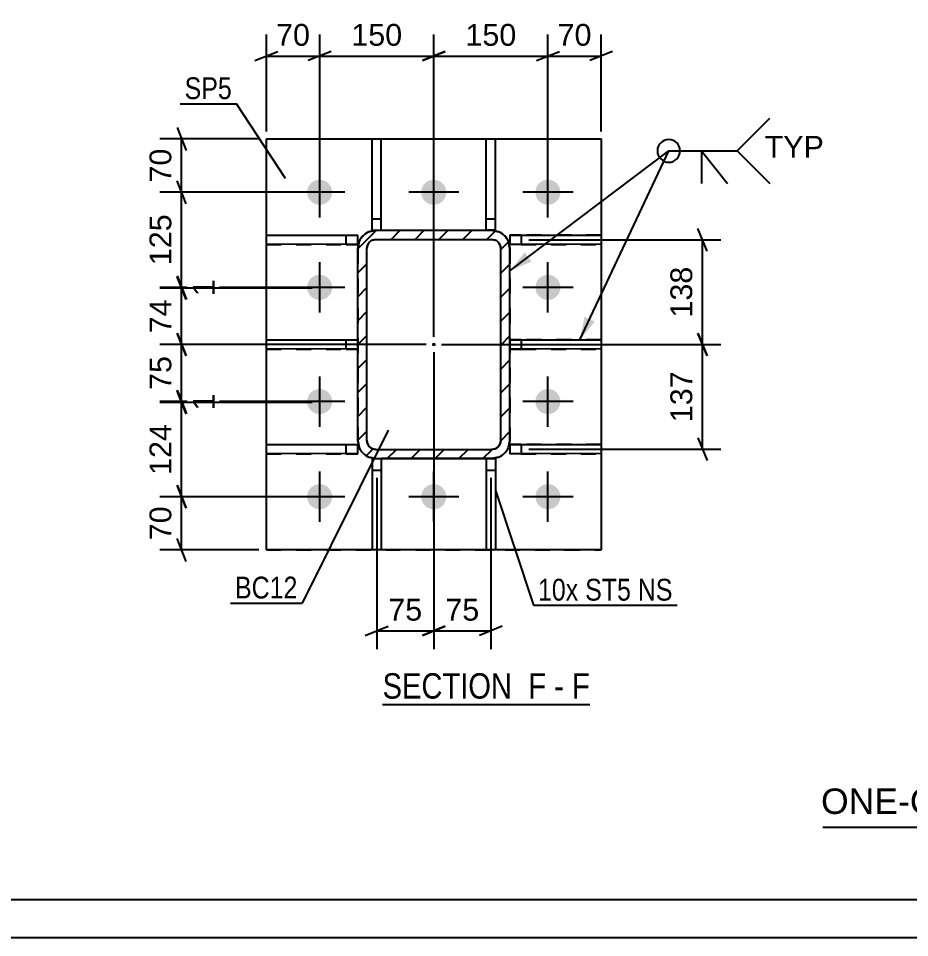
# Model space of a CAD drawing. Header units: millimetres. Extents: x 0 to 841, y 0 to 594.
# Drawn here: x 297.3 to 414.4, y 0 to 120.8 of the extents above; entities that cross this region are included whole.
import ezdxf

# ---------------------------------------------------------------- set-up
doc = ezdxf.new("R2010")
doc.units = ezdxf.units.MM
doc.linetypes.add('DXK_LINE_DOT2', pattern=[3.9198, 1.9599, -1.9599])
doc.linetypes.add('DXK_LINE_DOT3', pattern=[5.9187, 2.979, -0.9799, 0.9799, -0.9799])
doc.styles.add('Arial', font='ARIAL.TTF', dxfattribs={"height": 0.2})
doc.styles.add('Arial Narrow', font='ARIALN.TTF', dxfattribs={"height": 0.2})

# ---------------------------------------------------------------- blocks, each defined once
blk = doc.blocks.new('Unknown-256180323-18 - 4050')
at = {"color": 6, "linetype": 'Continuous'}
blk.add_line((345.14, 30.65), (372.36, 30.65), dxfattribs=at)
at = {"color": 0, "linetype": 'Continuous'}
for points in [[(363.25, 31.4), (363.25, 34.9), (345.14, 34.9), (345.14, 31.4)], [(366.64, 31.4), (366.64, 34.9), (364.3, 34.9), (364.3, 31.4)], [(368.97, 31.4), (368.97, 34.9), (367.69, 34.9), (367.69, 31.4)], [(372.36, 31.4), (372.36, 34.9), (370.02, 34.9), (370.02, 31.4)]]:
    blk.add_wipeout(points, dxfattribs=at)
at = {"color": 7, "linetype": 'Continuous', "style": 'Arial Narrow'}
for s, p in [('SECTION ', (345.14, 31.4)), ('F', (364.3, 31.4)), ('F', (370.02, 31.4)), ('-', (367.69, 31.4))]:
    blk.add_text(s, height=3.34, dxfattribs=at).set_placement(p)
blk = doc.blocks.new('Unknown-256180323-1134')
at = {"color": 5, "linetype": 'Continuous'}
for p, q in [((5, 5), (836, 5)), ((0, 0), (841, 0))]:
    blk.add_line(p, q, dxfattribs=at)
blk = doc.blocks.new('Part-256180323-4067 - 4050')
at = {"linetype": 'Continuous'}
h = blk.add_hatch(dxfattribs=at)
h.set_pattern_fill('', scale=0.7, style=0, pattern_type=0)
h.set_pattern_definition([(45, (341.8667, 65.3345), (-1.57154, 1.57154), [])])
h.paths.add_polyline_path([(341.87, 90.53), (341.87, 65.33), (342.05, 64.42), (342.57, 63.64), (343.35, 63.12), (344.27, 62.93), (359.47, 62.93), (360.39, 63.12), (361.16, 63.64), (361.68, 64.42), (361.87, 65.33), (361.87, 90.53), (361.68, 91.45), (361.16, 92.23), (360.39, 92.75), (359.47, 92.93), (344.27, 92.93), (343.35, 92.75), (342.57, 92.23), (342.05, 91.45)])
h.paths.add_polyline_path([(343.42, 91.38), (343.81, 91.64), (344.27, 91.73), (359.47, 91.73), (359.93, 91.64), (360.32, 91.38), (360.58, 90.99), (360.67, 90.53), (360.67, 65.33), (360.58, 64.88), (360.32, 64.49), (359.93, 64.23), (359.47, 64.13), (344.27, 64.13), (343.81, 64.23), (343.42, 64.49), (343.16, 64.88), (343.07, 65.33), (343.07, 90.53), (343.16, 90.99)])
blk.add_hatch(color=246, dxfattribs=at).paths.add_polyline_path([(351.87, 77.83, -1), (351.87, 78.03, -1)])
at = {"color": 7, "linetype": 'DXK_LINE_DOT2'}
for p, q in [((343.35, 92.75), (344.27, 92.93)), ((344.27, 92.93), (359.47, 92.93)), ((344.27, 92.93), (344.27, 92.93)), ((359.47, 92.93), (359.47, 92.93)), ((359.47, 92.93), (360.39, 92.75)), ((341.87, 90.53), (342.05, 91.45)), ((343.16, 90.99), (343.07, 90.53)), ((344.27, 91.73), (344.27, 91.73)), ((359.47, 91.73), (359.47, 91.73)), ((360.67, 90.53), (360.58, 90.99)), ((361.68, 91.45), (361.87, 90.53)), ((341.87, 90.53), (341.87, 65.33)), ((343.07, 90.53), (343.07, 90.53)), ((343.07, 65.33), (343.07, 90.53)), ((360.67, 90.53), (360.67, 90.53)), ((360.67, 65.33), (360.67, 90.53)), ((361.87, 90.53), (361.87, 65.33)), ((342.05, 64.41), (341.87, 65.33)), ((343.07, 65.33), (343.07, 65.33)), ((343.07, 65.33), (343.16, 64.87)), ((360.58, 64.87), (360.67, 65.33)), ((360.67, 65.33), (360.67, 65.33)), ((361.87, 65.33), (361.68, 64.41)), ((361.87, 65.33), (361.87, 65.33)), ((343.81, 64.22), (344.26, 64.13)), ((344.26, 64.13), (344.27, 64.13)), ((344.27, 64.13), (344.27, 64.13)), ((344.27, 64.13), (359.47, 64.13)), ((359.47, 64.13), (359.92, 64.22)), ((359.47, 64.13), (359.47, 64.13)), ((359.92, 64.22), (359.93, 64.22)), ((344.27, 62.93), (344.26, 62.94)), ((344.27, 62.93), (344.97, 62.93)), ((344.27, 62.93), (344.27, 62.93)), ((359.47, 62.93), (358.77, 62.93)), ((359.48, 62.94), (359.47, 62.93)), ((359.47, 62.93), (359.47, 62.93))]:
    blk.add_line(p, q, dxfattribs=at)
at = {"color": 2, "linetype": 'Continuous'}
for p, q in [((344.27, 92.93), (343.35, 92.75)), ((344.27, 92.93), (359.47, 92.93)), ((360.39, 92.75), (359.47, 92.93)), ((342.05, 91.45), (341.87, 90.53)), ((343.07, 90.53), (343.16, 90.99)), ((344.27, 91.73), (343.81, 91.64)), ((343.81, 91.64), (344.27, 91.73)), ((344.27, 91.73), (359.47, 91.73)), ((344.27, 91.73), (359.47, 91.73)), ((359.93, 91.64), (359.47, 91.73)), ((359.47, 91.73), (359.93, 91.64)), ((360.58, 90.99), (360.67, 90.53)), ((361.87, 90.53), (361.68, 91.45)), ((341.87, 65.33), (341.87, 90.53)), ((343.07, 65.33), (343.07, 90.53)), ((360.67, 65.33), (360.67, 90.53)), ((361.87, 65.33), (361.87, 90.53)), ((341.87, 65.33), (342.05, 64.42)), ((343.16, 64.88), (343.07, 65.33)), ((360.67, 65.33), (360.58, 64.88)), ((361.68, 64.42), (361.87, 65.33)), ((344.27, 64.13), (343.81, 64.23)), ((344.27, 64.13), (359.47, 64.13)), ((359.93, 64.23), (359.47, 64.13)), ((344.26, 62.94), (343.35, 63.12)), ((343.35, 63.12), (344.27, 62.93)), ((344.27, 62.93), (359.47, 62.93)), ((358.77, 62.93), (344.97, 62.93)), ((359.47, 62.93), (360.39, 63.12)), ((360.39, 63.12), (359.48, 62.94))]:
    blk.add_line(p, q, dxfattribs=at)
at = {"color": 7, "linetype": 'DXK_LINE_DOT3'}
blk.add_line((351.87, 77.93), (351.87, 77.93), dxfattribs=at)
at = {"color": 246, "linetype": 'DXK_LINE_DOT2'}
blk.add_line((351.87, 77.93), (351.87, 77.93), dxfattribs=at)
at = {"color": 246, "linetype": 'Continuous'}
blk.add_circle((351.87, 77.93), 0.1, dxfattribs=at)
at = {"color": 7, "linetype": 'DXK_LINE_DOT2'}
for centre, radius, start, end in [((344.27, 90.53), 2.4, 112.5, 157.5), ((359.47, 90.53), 2.4, 22.5, 67.5), ((344.27, 90.53), 1.2, 135, 157.5), ((359.47, 90.53), 1.2, 22.5, 45), ((344.27, 65.33), 2.4, 202.5, 225), ((344.27, 65.33), 1.2, 202.5, 247.3182), ((359.47, 65.33), 1.2, 292.6818, 337.5), ((359.47, 65.33), 2.4, 315, 337.5), ((344.27, 65.33), 2.4, 247.4092, 247.5), ((359.47, 65.33), 2.4, 292.5, 292.5908)]:
    blk.add_arc(centre, radius, start, end, dxfattribs=at)
at = {"color": 2, "linetype": 'Continuous'}
for centre, radius, start, end in [((344.27, 90.53), 2.4, 112.5, 157.5), ((359.47, 90.53), 2.4, 22.5, 67.5), ((344.27, 90.53), 1.2, 112.5, 157.5), ((344.27, 90.53), 1.2, 112.5, 135), ((359.47, 90.53), 1.2, 45, 67.5), ((359.47, 90.53), 1.2, 22.5, 67.5), ((344.27, 65.33), 2.4, 202.5, 247.5), ((344.27, 65.33), 1.2, 202.5, 247.5), ((344.27, 65.33), 1.2, 247.3182, 247.5), ((359.47, 65.33), 1.2, 292.5, 337.5), ((359.47, 65.33), 1.2, 292.5, 292.6818), ((359.47, 65.33), 2.4, 292.5, 337.5), ((344.27, 65.33), 2.4, 225, 247.4091), ((359.47, 65.33), 2.4, 292.5909, 315)]:
    blk.add_arc(centre, radius, start, end, dxfattribs=at)
blk = doc.blocks.new('Part-256180323-4109 - 4050')
at = {"color": 2, "linetype": 'Continuous'}
for p, q in [((329.87, 92.28), (341.87, 92.29)), ((329.87, 91.08), (329.87, 92.28)), ((341.87, 91.09), (341.87, 92.29)), ((341.87, 91.09), (329.87, 91.08)), ((340.37, 91.08), (341.87, 91.08))]:
    blk.add_line(p, q, dxfattribs=at)
at = {"color": 7, "linetype": 'DXK_LINE_DOT2'}
for p, q in [((329.87, 92.28), (340.37, 92.28)), ((340.37, 91.08), (340.37, 92.28)), ((340.37, 92.28), (341.87, 92.28)), ((329.87, 91.08), (340.37, 91.08)), ((341.87, 91.08), (341.87, 91.09)), ((341.87, 91.08), (341.87, 91.09))]:
    blk.add_line(p, q, dxfattribs=at)
blk = doc.blocks.new('Part-256180323-4094 - 4050')
at = {"color": 2, "linetype": 'Continuous'}
for p, q in [((343.77, 62.94), (343.77, 50.93)), ((343.77, 62.94), (344.26, 62.94)), ((344.97, 62.94), (344.97, 50.93)), ((344.97, 50.93), (343.77, 50.93))]:
    blk.add_line(p, q, dxfattribs=at)
at = {"color": 7, "linetype": 'DXK_LINE_DOT2'}
for p, q in [((343.77, 62.93), (343.77, 62.94)), ((343.77, 62.93), (344.97, 62.93)), ((344.26, 62.94), (344.97, 62.94)), ((344.97, 62.93), (344.97, 62.94)), ((343.77, 61.43), (344.97, 61.43))]:
    blk.add_line(p, q, dxfattribs=at)
blk = doc.blocks.new('Part-256180323-4099 - 4050')
at = {"color": 2, "linetype": 'Continuous'}
for p, q in [((358.77, 92.94), (358.77, 104.93)), ((358.77, 104.93), (359.97, 104.93)), ((359.97, 92.94), (359.97, 104.93)), ((359.97, 92.94), (359.46, 92.94)), ((359.97, 92.93), (359.47, 92.93))]:
    blk.add_line(p, q, dxfattribs=at)
at = {"color": 7, "linetype": 'DXK_LINE_DOT2'}
for p, q in [((358.77, 94.43), (359.97, 94.43)), ((359.46, 92.94), (358.77, 92.94)), ((358.77, 92.93), (358.77, 92.94)), ((358.77, 92.94), (358.77, 92.93)), ((359.47, 92.93), (358.77, 92.93)), ((359.97, 92.93), (359.97, 92.94)), ((359.97, 92.93), (359.97, 92.94))]:
    blk.add_line(p, q, dxfattribs=at)
blk = doc.blocks.new('Part-256180323-4074 - 4050')
at = {"color": 2, "linetype": 'Continuous'}
for p, q in [((329.87, 50.93), (329.87, 104.93)), ((329.87, 104.93), (373.87, 104.93)), ((373.87, 104.93), (373.87, 50.93)), ((329.87, 50.93), (329.87, 50.93)), ((373.87, 50.93), (329.87, 50.93)), ((373.87, 50.93), (373.87, 50.93))]:
    blk.add_line(p, q, dxfattribs=at)
at = {"color": 7, "linetype": 'DXK_LINE_DOT2'}
for p, q in [((329.87, 104.93), (373.87, 104.93)), ((329.87, 50.93), (373.87, 50.93)), ((329.87, 50.93), (329.87, 50.93)), ((373.87, 50.93), (373.87, 50.93))]:
    blk.add_line(p, q, dxfattribs=at)
blk = doc.blocks.new('Part-256180323-4089 - 4050')
at = {"color": 2, "linetype": 'Continuous'}
for p, q in [((358.77, 62.94), (358.77, 50.93)), ((359.97, 62.94), (359.47, 62.94)), ((359.97, 62.94), (359.97, 50.93)), ((359.97, 50.93), (358.77, 50.93))]:
    blk.add_line(p, q, dxfattribs=at)
at = {"color": 7, "linetype": 'DXK_LINE_DOT2'}
for p, q in [((358.77, 62.93), (358.77, 62.94)), ((359.47, 62.94), (358.77, 62.94)), ((358.77, 62.93), (359.97, 62.93)), ((359.97, 62.93), (359.97, 62.94)), ((358.77, 61.43), (359.97, 61.43))]:
    blk.add_line(p, q, dxfattribs=at)
blk = doc.blocks.new('Part-256180323-4104 - 4050')
at = {"color": 2, "linetype": 'Continuous'}
for p, q in [((343.77, 92.94), (343.77, 104.93)), ((343.77, 104.93), (344.97, 104.93)), ((344.97, 92.94), (344.97, 104.93)), ((343.77, 92.94), (344.27, 92.94)), ((343.77, 92.93), (344.26, 92.93))]:
    blk.add_line(p, q, dxfattribs=at)
at = {"color": 7, "linetype": 'DXK_LINE_DOT2'}
for p, q in [((343.77, 94.43), (344.97, 94.43)), ((343.77, 92.93), (343.77, 92.94)), ((343.77, 92.94), (343.77, 92.93)), ((344.26, 92.93), (344.97, 92.93)), ((344.27, 92.94), (344.97, 92.94)), ((344.97, 92.93), (344.97, 92.94)), ((344.97, 92.94), (344.97, 92.93))]:
    blk.add_line(p, q, dxfattribs=at)
blk = doc.blocks.new('Part-256180323-4114 - 4050')
at = {"color": 2, "linetype": 'Continuous'}
for p, q in [((329.87, 78.53), (341.87, 78.54)), ((329.87, 77.33), (329.87, 78.53)), ((341.87, 77.34), (329.87, 77.33)), ((340.37, 77.33), (341.87, 77.33))]:
    blk.add_line(p, q, dxfattribs=at)
at = {"color": 7, "linetype": 'DXK_LINE_DOT2'}
for p, q in [((329.87, 78.53), (340.37, 78.53)), ((340.37, 77.33), (340.37, 78.53)), ((340.37, 78.53), (341.87, 78.53)), ((341.87, 78.54), (341.87, 77.33)), ((329.87, 77.33), (340.37, 77.33)), ((341.87, 77.33), (341.87, 77.34))]:
    blk.add_line(p, q, dxfattribs=at)
blk = doc.blocks.new('Part-256180323-4183 - 4050')
at = {"color": 2, "linetype": 'Continuous'}
for p, q in [((329.87, 64.78), (341.87, 64.79)), ((329.87, 63.58), (329.87, 64.78)), ((341.87, 63.59), (341.87, 64.79)), ((341.87, 63.59), (329.87, 63.58)), ((340.37, 63.58), (341.87, 63.58))]:
    blk.add_line(p, q, dxfattribs=at)
at = {"color": 7, "linetype": 'DXK_LINE_DOT2'}
for p, q in [((329.87, 64.78), (340.37, 64.78)), ((340.37, 63.58), (340.37, 64.78)), ((340.37, 64.78), (341.87, 64.78)), ((329.87, 63.58), (340.37, 63.58)), ((341.87, 63.58), (341.87, 63.59)), ((341.87, 63.58), (341.87, 63.59))]:
    blk.add_line(p, q, dxfattribs=at)
blk = doc.blocks.new('Part-256180323-4119 - 4050')
at = {"color": 2, "linetype": 'Continuous'}
for p, q in [((361.87, 92.29), (373.87, 92.28)), ((361.87, 92.29), (361.87, 91.09)), ((373.87, 92.28), (373.87, 91.08)), ((373.87, 91.08), (361.87, 91.09)), ((363.37, 91.08), (361.87, 91.08))]:
    blk.add_line(p, q, dxfattribs=at)
at = {"color": 7, "linetype": 'DXK_LINE_DOT2'}
for p, q in [((361.87, 92.28), (361.87, 92.29)), ((363.37, 92.28), (361.87, 92.28)), ((373.87, 92.28), (363.37, 92.28)), ((363.37, 92.28), (363.37, 91.08)), ((361.87, 91.08), (361.87, 91.09)), ((361.87, 91.09), (361.87, 91.08)), ((363.37, 91.08), (373.87, 91.08))]:
    blk.add_line(p, q, dxfattribs=at)
blk = doc.blocks.new('Part-256180323-4124 - 4050')
at = {"color": 2, "linetype": 'Continuous'}
for p, q in [((361.87, 64.79), (373.87, 64.78)), ((361.87, 64.79), (361.87, 63.59)), ((373.87, 64.78), (373.87, 63.58)), ((373.87, 63.58), (361.87, 63.59)), ((363.37, 63.58), (361.87, 63.58))]:
    blk.add_line(p, q, dxfattribs=at)
at = {"color": 7, "linetype": 'DXK_LINE_DOT2'}
for p, q in [((361.87, 64.78), (361.87, 64.79)), ((363.37, 64.78), (361.87, 64.78)), ((373.87, 64.78), (363.37, 64.78)), ((363.37, 64.78), (363.37, 63.58)), ((361.87, 63.58), (361.87, 63.59)), ((361.87, 63.59), (361.87, 63.58)), ((363.37, 63.58), (373.87, 63.58))]:
    blk.add_line(p, q, dxfattribs=at)
blk = doc.blocks.new('Part-256180323-4129 - 4050')
at = {"color": 2, "linetype": 'Continuous'}
for p, q in [((361.87, 78.54), (373.87, 78.53)), ((373.87, 78.53), (373.87, 77.33)), ((373.87, 77.33), (361.87, 77.34)), ((361.87, 77.33), (363.37, 77.33))]:
    blk.add_line(p, q, dxfattribs=at)
at = {"color": 7, "linetype": 'DXK_LINE_DOT2'}
for p, q in [((361.87, 78.53), (361.87, 78.54)), ((361.87, 78.54), (361.87, 77.33)), ((363.37, 78.53), (361.87, 78.53)), ((373.87, 78.53), (363.37, 78.53)), ((363.37, 78.53), (363.37, 77.33)), ((363.37, 77.33), (373.87, 77.33))]:
    blk.add_line(p, q, dxfattribs=at)
blk = doc.blocks.new('Bolt-256180323-4191 - 4050')
at = {"linetype": 'Continuous'}
for points in [[(335.22, 97.93), (335.25, 98.28), (335.36, 98.6), (335.53, 98.9), (335.76, 99.16), (336.04, 99.36), (336.36, 99.5), (336.69, 99.57), (337.04, 99.57), (337.38, 99.5), (337.69, 99.36), (337.97, 99.16), (338.2, 98.9), (338.37, 98.6), (338.48, 98.28), (338.52, 97.93), (338.48, 97.59), (338.37, 97.26), (338.2, 96.96), (337.97, 96.71), (337.69, 96.5), (337.38, 96.36), (337.04, 96.29), (336.69, 96.29), (336.36, 96.36), (336.04, 96.5), (335.76, 96.71), (335.53, 96.96), (335.36, 97.26), (335.25, 97.59)], [(350.22, 97.93), (350.25, 98.28), (350.36, 98.6), (350.53, 98.9), (350.76, 99.16), (351.04, 99.36), (351.36, 99.5), (351.69, 99.57), (352.04, 99.57), (352.38, 99.5), (352.69, 99.36), (352.97, 99.16), (353.2, 98.9), (353.37, 98.6), (353.48, 98.28), (353.52, 97.93), (353.48, 97.59), (353.37, 97.26), (353.2, 96.96), (352.97, 96.71), (352.69, 96.5), (352.38, 96.36), (352.04, 96.29), (351.69, 96.29), (351.36, 96.36), (351.04, 96.5), (350.76, 96.71), (350.53, 96.96), (350.36, 97.26), (350.25, 97.59)], [(365.22, 97.93), (365.25, 98.28), (365.36, 98.6), (365.53, 98.9), (365.76, 99.16), (366.04, 99.36), (366.36, 99.5), (366.69, 99.57), (367.04, 99.57), (367.38, 99.5), (367.69, 99.36), (367.97, 99.16), (368.2, 98.9), (368.37, 98.6), (368.48, 98.28), (368.52, 97.93), (368.48, 97.59), (368.37, 97.26), (368.2, 96.96), (367.97, 96.71), (367.69, 96.5), (367.38, 96.36), (367.04, 96.29), (366.69, 96.29), (366.36, 96.36), (366.04, 96.5), (365.76, 96.71), (365.53, 96.96), (365.36, 97.26), (365.25, 97.59)], [(335.22, 85.43), (335.25, 85.78), (335.36, 86.1), (335.53, 86.4), (335.76, 86.66), (336.04, 86.86), (336.36, 87), (336.69, 87.07), (337.04, 87.07), (337.38, 87), (337.69, 86.86), (337.97, 86.66), (338.2, 86.4), (338.37, 86.1), (338.48, 85.78), (338.52, 85.43), (338.48, 85.09), (338.37, 84.76), (338.2, 84.46), (337.97, 84.21), (337.69, 84), (337.38, 83.86), (337.04, 83.79), (336.69, 83.79), (336.36, 83.86), (336.04, 84), (335.76, 84.21), (335.53, 84.46), (335.36, 84.76), (335.25, 85.09)], [(365.22, 85.43), (365.25, 85.78), (365.36, 86.1), (365.53, 86.4), (365.76, 86.66), (366.04, 86.86), (366.36, 87), (366.69, 87.07), (367.04, 87.07), (367.38, 87), (367.69, 86.86), (367.97, 86.66), (368.2, 86.4), (368.37, 86.1), (368.48, 85.78), (368.52, 85.43), (368.48, 85.09), (368.37, 84.76), (368.2, 84.46), (367.97, 84.21), (367.69, 84), (367.38, 83.86), (367.04, 83.79), (366.69, 83.79), (366.36, 83.86), (366.04, 84), (365.76, 84.21), (365.53, 84.46), (365.36, 84.76), (365.25, 85.09)], [(335.22, 70.43), (335.25, 70.78), (335.36, 71.1), (335.53, 71.4), (335.76, 71.66), (336.04, 71.86), (336.36, 72), (336.69, 72.07), (337.04, 72.07), (337.38, 72), (337.69, 71.86), (337.97, 71.66), (338.2, 71.4), (338.37, 71.1), (338.48, 70.78), (338.52, 70.43), (338.48, 70.09), (338.37, 69.76), (338.2, 69.46), (337.97, 69.21), (337.69, 69), (337.38, 68.86), (337.04, 68.79), (336.69, 68.79), (336.36, 68.86), (336.04, 69), (335.76, 69.21), (335.53, 69.46), (335.36, 69.76), (335.25, 70.09)], [(365.22, 70.43), (365.25, 70.78), (365.36, 71.1), (365.53, 71.4), (365.76, 71.66), (366.04, 71.86), (366.36, 72), (366.69, 72.07), (367.04, 72.07), (367.38, 72), (367.69, 71.86), (367.97, 71.66), (368.2, 71.4), (368.37, 71.1), (368.48, 70.78), (368.52, 70.43), (368.48, 70.09), (368.37, 69.76), (368.2, 69.46), (367.97, 69.21), (367.69, 69), (367.38, 68.86), (367.04, 68.79), (366.69, 68.79), (366.36, 68.86), (366.04, 69), (365.76, 69.21), (365.53, 69.46), (365.36, 69.76), (365.25, 70.09)], [(335.22, 57.93), (335.25, 58.28), (335.36, 58.6), (335.53, 58.9), (335.76, 59.16), (336.04, 59.36), (336.36, 59.5), (336.69, 59.57), (337.04, 59.57), (337.38, 59.5), (337.69, 59.36), (337.97, 59.16), (338.2, 58.9), (338.37, 58.6), (338.48, 58.28), (338.52, 57.93), (338.48, 57.59), (338.37, 57.26), (338.2, 56.96), (337.97, 56.71), (337.69, 56.5), (337.38, 56.36), (337.04, 56.29), (336.69, 56.29), (336.36, 56.36), (336.04, 56.5), (335.76, 56.71), (335.53, 56.96), (335.36, 57.26), (335.25, 57.59)], [(350.22, 57.93), (350.25, 58.28), (350.36, 58.6), (350.53, 58.9), (350.76, 59.16), (351.04, 59.36), (351.36, 59.5), (351.69, 59.57), (352.04, 59.57), (352.38, 59.5), (352.69, 59.36), (352.97, 59.16), (353.2, 58.9), (353.37, 58.6), (353.48, 58.28), (353.52, 57.93), (353.48, 57.59), (353.37, 57.26), (353.2, 56.96), (352.97, 56.71), (352.69, 56.5), (352.38, 56.36), (352.04, 56.29), (351.69, 56.29), (351.36, 56.36), (351.04, 56.5), (350.76, 56.71), (350.53, 56.96), (350.36, 57.26), (350.25, 57.59)], [(365.22, 57.93), (365.25, 58.28), (365.36, 58.6), (365.53, 58.9), (365.76, 59.16), (366.04, 59.36), (366.36, 59.5), (366.69, 59.57), (367.04, 59.57), (367.38, 59.5), (367.69, 59.36), (367.97, 59.16), (368.2, 58.9), (368.37, 58.6), (368.48, 58.28), (368.52, 57.93), (368.48, 57.59), (368.37, 57.26), (368.2, 56.96), (367.97, 56.71), (367.69, 56.5), (367.38, 56.36), (367.04, 56.29), (366.69, 56.29), (366.36, 56.36), (366.04, 56.5), (365.76, 56.71), (365.53, 56.96), (365.36, 57.26), (365.25, 57.59)]]:
    blk.add_hatch(color=1, dxfattribs=at).paths.add_polyline_path(points)
at = {"color": 1, "linetype": 'Continuous'}
for p, q in [((336.87, 94.63), (336.87, 101.23)), ((351.87, 94.63), (351.87, 101.23)), ((366.87, 94.63), (366.87, 101.23)), ((340.17, 97.93), (333.57, 97.93)), ((355.17, 97.93), (348.57, 97.93)), ((370.17, 97.93), (363.57, 97.93)), ((336.87, 82.13), (336.87, 88.73)), ((366.87, 82.13), (366.87, 88.73)), ((340.17, 85.43), (333.57, 85.43)), ((370.17, 85.43), (363.57, 85.43)), ((336.87, 67.13), (336.87, 73.73)), ((366.87, 67.13), (366.87, 73.73)), ((340.17, 70.43), (333.57, 70.43)), ((370.17, 70.43), (363.57, 70.43)), ((336.87, 54.63), (336.87, 61.23)), ((351.87, 54.63), (351.87, 61.23)), ((366.87, 54.63), (366.87, 61.23)), ((340.17, 57.93), (333.57, 57.93)), ((355.17, 57.93), (348.57, 57.93)), ((370.17, 57.93), (363.57, 57.93))]:
    blk.add_line(p, q, dxfattribs=at)
blk = doc.blocks.new('StraightDimension-256180323-4258 - 4050')
at = {"color": 7, "linetype": 'Continuous'}
for p, q in [((329.87, 105.93), (329.87, 118.68)), ((336.87, 98.93), (336.87, 118.68)), ((328.37, 115.23), (331.37, 116.43)), ((338.37, 116.43), (335.37, 115.23)), ((329.87, 115.83), (336.87, 115.83))]:
    blk.add_line(p, q, dxfattribs=at)
at = {"color": 0}
blk.add_wipeout([(336.19, 116.58), (336.19, 120.78), (330.54, 120.78), (330.54, 116.58)], dxfattribs=at)
at = {"color": 3, "style": 'Arial'}
blk.add_text('70', height=2.865, dxfattribs=at).set_placement((331.14, 117.18))
blk = doc.blocks.new('StraightDimension-256180323-10087 - 4050')
at = {"color": 7, "linetype": 'Continuous'}
for p, q in [((387.78, 76.43), (386.58, 79.43)), ((352.87, 77.93), (389.58, 77.93)), ((387.18, 64.18), (387.18, 77.93)), ((386.58, 65.68), (387.78, 62.68)), ((364.37, 64.18), (389.58, 64.18))]:
    blk.add_line(p, q, dxfattribs=at)
at = {"color": 0}
blk.add_wipeout([(386.43, 74.99), (382.23, 74.99), (382.23, 67.12), (386.43, 67.12)], dxfattribs=at)
at = {"color": 3, "style": 'Arial'}
blk.add_text('137', height=2.865, rotation=90.0002, dxfattribs=at).set_placement((385.83, 67.72))
blk = doc.blocks.new('StraightDimension-256180323-4268 - 4050')
at = {"color": 7, "linetype": 'Continuous'}
for p, q in [((336.87, 98.93), (336.87, 118.68)), ((351.87, 78.93), (351.87, 118.68)), ((338.37, 116.43), (335.37, 115.23)), ((350.37, 115.23), (353.37, 116.43)), ((336.87, 115.83), (351.87, 115.83))]:
    blk.add_line(p, q, dxfattribs=at)
at = {"color": 0}
blk.add_wipeout([(348.3, 116.58), (348.3, 120.78), (340.43, 120.78), (340.43, 116.58)], dxfattribs=at)
at = {"color": 3, "style": 'Arial'}
blk.add_text('150', height=2.865, dxfattribs=at).set_placement((341.03, 117.18))
blk = doc.blocks.new('StraightDimension-256180323-7042 - 4050')
at = {"color": 7, "linetype": 'Continuous'}
for p, q in [((319.32, 96.43), (318.12, 99.43)), ((335.87, 97.93), (315.87, 97.93)), ((318.72, 85.43), (318.72, 97.93)), ((318.12, 86.93), (319.32, 83.93)), ((335.87, 85.43), (315.87, 85.43))]:
    blk.add_line(p, q, dxfattribs=at)
at = {"color": 0}
blk.add_wipeout([(317.97, 95.62), (313.77, 95.62), (313.77, 87.75), (317.97, 87.75)], dxfattribs=at)
at = {"color": 3, "style": 'Arial'}
blk.add_text('125', height=2.865, rotation=90.0002, dxfattribs=at).set_placement((317.37, 88.35))
blk = doc.blocks.new('StraightDimension-256180323-4206 - 4050')
at = {"color": 7, "linetype": 'Continuous'}
for p, q in [((351.87, 76.94), (351.87, 37.9)), ((344.37, 60.43), (344.37, 37.9)), ((342.87, 39.7), (345.87, 40.9)), ((344.37, 40.3), (351.87, 40.3)), ((353.37, 40.9), (350.37, 39.7))]:
    blk.add_line(p, q, dxfattribs=at)
at = {"color": 0}
blk.add_wipeout([(350.94, 41.05), (350.94, 45.25), (345.29, 45.25), (345.29, 41.05)], dxfattribs=at)
at = {"color": 3, "style": 'Arial'}
blk.add_text('75', height=2.865, dxfattribs=at).set_placement((345.89, 41.65))
blk = doc.blocks.new('StraightDimension-256180323-7041 - 4050')
at = {"color": 7, "linetype": 'Continuous'}
for p, q in [((318.12, 106.43), (319.32, 103.43)), ((328.87, 104.93), (315.87, 104.93)), ((318.72, 97.93), (318.72, 104.93)), ((319.32, 96.43), (318.12, 99.43)), ((335.87, 97.93), (315.87, 97.93))]:
    blk.add_line(p, q, dxfattribs=at)
at = {"color": 0}
blk.add_wipeout([(317.97, 104.26), (313.77, 104.26), (313.77, 98.61), (317.97, 98.61)], dxfattribs=at)
at = {"color": 3, "style": 'Arial'}
blk.add_text('70', height=2.865, rotation=90.0002, dxfattribs=at).set_placement((317.37, 99.21))
blk = doc.blocks.new('StraightDimension-256180323-7043 - 4050')
at = {"color": 7, "linetype": 'Continuous'}
for p, q in [((318.12, 86.93), (319.32, 83.93)), ((319.32, 83.82), (318.12, 86.82)), ((335.87, 85.43), (316.32, 85.43)), ((335.87, 85.32), (316.32, 85.32)), ((318.72, 85.32), (318.72, 85.43))]:
    blk.add_line(p, q, dxfattribs=at)
at = {"color": 0}
blk.add_wipeout([(323.67, 87.09), (319.47, 87.09), (319.47, 83.66), (323.67, 83.66)], dxfattribs=at)
at = {"color": 3, "style": 'Arial'}
blk.add_text('1', height=2.87, rotation=90.0002, dxfattribs=at).set_placement((323.07, 84.26))
blk = doc.blocks.new('StraightDimension-256180323-7044 - 4050')
at = {"color": 7, "linetype": 'Continuous'}
for p, q in [((318.12, 86.82), (319.32, 83.82)), ((335.87, 85.32), (315.87, 85.32)), ((318.72, 77.93), (318.72, 85.32)), ((319.32, 76.43), (318.12, 79.43)), ((350.87, 77.93), (315.87, 77.93))]:
    blk.add_line(p, q, dxfattribs=at)
at = {"color": 0}
blk.add_wipeout([(317.97, 84.45), (313.77, 84.45), (313.77, 78.8), (317.97, 78.8)], dxfattribs=at)
at = {"color": 3, "style": 'Arial'}
blk.add_text('74', height=2.865, rotation=90.0002, dxfattribs=at).set_placement((317.37, 79.4))
blk = doc.blocks.new('StraightDimension-256180323-7045 - 4050')
at = {"color": 7, "linetype": 'Continuous'}
for p, q in [((318.12, 79.43), (319.32, 76.43)), ((350.87, 77.93), (315.87, 77.93)), ((318.72, 70.43), (318.72, 77.93)), ((319.32, 68.93), (318.12, 71.93)), ((335.87, 70.43), (315.87, 70.43))]:
    blk.add_line(p, q, dxfattribs=at)
at = {"color": 0}
blk.add_wipeout([(317.97, 77.01), (313.77, 77.01), (313.77, 71.36), (317.97, 71.36)], dxfattribs=at)
at = {"color": 3, "style": 'Arial'}
blk.add_text('75', height=2.865, rotation=90.0002, dxfattribs=at).set_placement((317.37, 71.96))
blk = doc.blocks.new('StraightDimension-256180323-4276 - 4050')
at = {"color": 7, "linetype": 'Continuous'}
for p, q in [((351.87, 78.93), (351.87, 118.68)), ((366.87, 98.93), (366.87, 118.68)), ((353.37, 116.43), (350.37, 115.23)), ((365.37, 115.23), (368.37, 116.43)), ((351.87, 115.83), (366.87, 115.83))]:
    blk.add_line(p, q, dxfattribs=at)
at = {"color": 0}
blk.add_wipeout([(363.3, 116.58), (363.3, 120.78), (355.43, 120.78), (355.43, 116.58)], dxfattribs=at)
at = {"color": 3, "style": 'Arial'}
blk.add_text('150', height=2.865, dxfattribs=at).set_placement((356.03, 117.18))
blk = doc.blocks.new('StraightDimension-256180323-4210 - 4050')
at = {"color": 7, "linetype": 'Continuous'}
for p, q in [((351.87, 76.94), (351.87, 37.9)), ((359.37, 60.43), (359.37, 37.9)), ((350.37, 39.7), (353.37, 40.9)), ((351.87, 40.3), (359.37, 40.3)), ((360.87, 40.9), (357.87, 39.7))]:
    blk.add_line(p, q, dxfattribs=at)
at = {"color": 0}
blk.add_wipeout([(358.44, 41.05), (358.44, 45.25), (352.79, 45.25), (352.79, 41.05)], dxfattribs=at)
at = {"color": 3, "style": 'Arial'}
blk.add_text('75', height=2.865, dxfattribs=at).set_placement((353.39, 41.65))
blk = doc.blocks.new('StraightDimension-256180323-4284 - 4050')
at = {"color": 7, "linetype": 'Continuous'}
for p, q in [((366.87, 98.93), (366.87, 118.68)), ((373.87, 105.93), (373.87, 118.68)), ((365.37, 115.23), (368.37, 116.43)), ((375.37, 116.43), (372.37, 115.23)), ((366.87, 115.83), (373.87, 115.83))]:
    blk.add_line(p, q, dxfattribs=at)
at = {"color": 0}
blk.add_wipeout([(373.19, 116.58), (373.19, 120.78), (367.54, 120.78), (367.54, 116.58)], dxfattribs=at)
at = {"color": 3, "style": 'Arial'}
blk.add_text('70', height=2.865, dxfattribs=at).set_placement((368.14, 117.18))
blk = doc.blocks.new('StraightDimension-256180323-7046 - 4050')
at = {"color": 7, "linetype": 'Continuous'}
for p, q in [((318.12, 71.93), (319.32, 68.93)), ((319.32, 68.82), (318.12, 71.82)), ((335.87, 70.43), (316.32, 70.43)), ((335.87, 70.32), (316.32, 70.32)), ((318.72, 70.32), (318.72, 70.43))]:
    blk.add_line(p, q, dxfattribs=at)
at = {"color": 0}
blk.add_wipeout([(323.67, 72.09), (319.47, 72.09), (319.47, 68.66), (323.67, 68.66)], dxfattribs=at)
at = {"color": 3, "style": 'Arial'}
blk.add_text('1', height=2.87, rotation=90.0002, dxfattribs=at).set_placement((323.07, 69.26))
blk = doc.blocks.new('StraightDimension-256180323-7047 - 4050')
at = {"color": 7, "linetype": 'Continuous'}
for p, q in [((318.12, 71.82), (319.32, 68.82)), ((335.87, 70.32), (315.87, 70.32)), ((318.72, 57.93), (318.72, 70.32)), ((319.32, 56.43), (318.12, 59.43)), ((335.87, 57.93), (315.87, 57.93))]:
    blk.add_line(p, q, dxfattribs=at)
at = {"color": 0}
blk.add_wipeout([(317.97, 68.06), (313.77, 68.06), (313.77, 60.19), (317.97, 60.19)], dxfattribs=at)
at = {"color": 3, "style": 'Arial'}
blk.add_text('124', height=2.865, rotation=90.0002, dxfattribs=at).set_placement((317.37, 60.79))
blk = doc.blocks.new('StraightDimension-256180323-7048 - 4050')
at = {"color": 7, "linetype": 'Continuous'}
for p, q in [((318.12, 59.43), (319.32, 56.43)), ((335.87, 57.93), (315.87, 57.93)), ((318.72, 50.93), (318.72, 57.93)), ((319.32, 49.43), (318.12, 52.43)), ((328.87, 50.93), (315.87, 50.93))]:
    blk.add_line(p, q, dxfattribs=at)
at = {"color": 0}
blk.add_wipeout([(317.97, 57.26), (313.77, 57.26), (313.77, 51.61), (317.97, 51.61)], dxfattribs=at)
at = {"color": 3, "style": 'Arial'}
blk.add_text('70', height=2.865, rotation=90.0002, dxfattribs=at).set_placement((317.37, 52.21))
blk = doc.blocks.new('StraightDimension-256180323-10086 - 4050')
at = {"color": 7, "linetype": 'Continuous'}
for p, q in [((387.78, 90.18), (386.58, 93.18)), ((364.37, 91.68), (389.58, 91.68)), ((387.18, 77.93), (387.18, 91.68)), ((386.58, 79.43), (387.78, 76.43)), ((352.87, 77.93), (389.58, 77.93))]:
    blk.add_line(p, q, dxfattribs=at)
at = {"color": 0}
blk.add_wipeout([(386.43, 88.74), (382.23, 88.74), (382.23, 80.87), (386.43, 80.87)], dxfattribs=at)
at = {"color": 3, "style": 'Arial'}
blk.add_text('138', height=2.865, rotation=90.0002, dxfattribs=at).set_placement((385.83, 81.47))
blk = doc.blocks.new('Mark-256180323-4063 - 4050')
at = {"color": 0}
blk.add_wipeout([(333.97, 44.56), (333.97, 47.56), (325.74, 47.56), (325.74, 44.56)], dxfattribs=at)
blk.add_wipeout([(333.97, 44.56), (333.97, 47.56), (325.74, 47.56), (325.74, 44.56)], dxfattribs=at)
at = {"color": 30, "linetype": 'Continuous'}
for p in [(345.88, 66.67), (325.14, 43.96)]:
    blk.add_line(p, (334.57, 43.96), dxfattribs=at)
at = {"color": 3, "style": 'Arial Narrow'}
blk.add_text('BC12', height=2.863, dxfattribs=at).set_placement((325.74, 44.56))
blk = doc.blocks.new('Mark-256180323-4070 - 4050')
at = {"color": 0}
blk.add_wipeout([(325.33, 110.17), (325.33, 113.17), (319.12, 113.17), (319.12, 110.17)], dxfattribs=at)
blk.add_wipeout([(325.33, 110.17), (325.33, 113.17), (319.12, 113.17), (319.12, 110.17)], dxfattribs=at)
at = {"color": 30, "linetype": 'Continuous'}
for p in [(318.52, 109.57), (332.39, 99.72)]:
    blk.add_line(p, (325.93, 109.57), dxfattribs=at)
at = {"color": 3, "style": 'Arial Narrow'}
blk.add_text('SP5', height=2.863, dxfattribs=at).set_placement((319.12, 110.17))
blk = doc.blocks.new('MarkSet-256180323-10065 - 4050')
at = {"color": 0}
for points in [[(370.86, 44.28), (370.86, 47.28), (365.56, 47.28), (365.56, 44.28)], [(377.78, 44.28), (377.78, 47.28), (371.76, 47.28), (371.76, 44.28)], [(383.25, 44.28), (383.25, 47.28), (378.68, 47.28), (378.68, 44.28)]]:
    blk.add_wipeout(points, dxfattribs=at)
for points in [[(370.86, 44.28), (370.86, 47.28), (365.56, 47.28), (365.56, 44.28)], [(377.78, 44.28), (377.78, 47.28), (371.76, 47.28), (371.76, 44.28)], [(383.25, 44.28), (383.25, 47.28), (378.68, 47.28), (378.68, 44.28)]]:
    blk.add_wipeout(points, dxfattribs=at)
at = {"color": 30, "linetype": 'Continuous'}
for p, q in [((359.97, 58.73), (364.96, 43.68)), ((364.96, 43.68), (383.85, 43.68))]:
    blk.add_line(p, q, dxfattribs=at)
at = {"color": 3, "style": 'Arial Narrow'}
for s, p in [('10x', (365.56, 44.28)), ('ST5', (371.76, 44.28)), ('NS', (378.68, 44.28))]:
    blk.add_text(s, height=2.863, dxfattribs=at).set_placement(p)
blk = doc.blocks.new('WeldMark-256180323-10105 - 4050')
at = {"linetype": 'Continuous'}
for points in [[(364.71, 88.82), (361.87, 87.61), (363.81, 90.02)], [(373.03, 80.94), (371.08, 78.54), (371.68, 81.57)]]:
    blk.add_hatch(color=30, dxfattribs=at).paths.add_polyline_path(points)
at = {"color": 30, "linetype": 'Continuous'}
for p, q in [((361.87, 87.61), (382.75, 103.37)), ((371.08, 78.54), (382.75, 103.37)), ((382.75, 103.37), (391.75, 103.37))]:
    blk.add_line(p, q, dxfattribs=at)
at = {"color": 3, "linetype": 'Continuous'}
for q in [(390.47, 99.08), (387.04, 99.08)]:
    blk.add_line((387.04, 103.37), q, dxfattribs=at)
for start, end in [(90, 270), (270, 90)]:
    blk.add_arc((382.75, 103.37), 1.5, start, end, dxfattribs=at)
at = {"color": 0, "linetype": 'Continuous'}
blk.add_wipeout([(403.13, 102.47), (403.13, 105.47), (395.35, 105.47), (395.35, 102.47)], dxfattribs=at)
blk.add_wipeout([(403.13, 102.47), (403.13, 105.47), (395.35, 105.47), (395.35, 102.47)], dxfattribs=at)
at = {"color": 3, "linetype": 'Continuous'}
for q in [(396.04, 107.65), (396.04, 99.08)]:
    blk.add_line((391.75, 103.37), q, dxfattribs=at)
at = {"color": 3, "linetype": 'Continuous', "style": 'Arial'}
blk.add_text('TYP', height=2.865, dxfattribs=at).set_placement((395.35, 102.47))
blk = doc.blocks.new('Unknown-256180323-16237')
at = {"color": 7, "linetype": 'Continuous'}
blk.add_line((403, 14.5), (473, 14.5), dxfattribs=at)
at = {"color": 7, "style": 'Arial'}
blk.add_text('ONE-COLUMN MARKED AS C57', height=3.3428, dxfattribs=at).set_placement((402.76, 16.25))

msp = doc.modelspace()

# ---------------------------------------------------------------- block references
for name in ['Part-256180323-4074 - 4050', 'Part-256180323-4104 - 4050', 'Part-256180323-4099 - 4050', 'Bolt-256180323-4191 - 4050', 'Part-256180323-4109 - 4050', 'Part-256180323-4067 - 4050', 'Part-256180323-4119 - 4050', 'Part-256180323-4114 - 4050', 'Part-256180323-4129 - 4050', 'Part-256180323-4183 - 4050', 'Part-256180323-4124 - 4050', 'Part-256180323-4094 - 4050', 'Part-256180323-4089 - 4050', 'Unknown-256180323-18 - 4050', 'Unknown-256180323-16237']:
    msp.add_blockref(name, (0, 0))

# ---------------------------------------------------------------- next in the draw order: block references
msp.add_blockref('Unknown-256180323-1134', (0, 0))

# ---------------------------------------------------------------- next in the draw order: block references
for name in ['StraightDimension-256180323-4258 - 4050', 'StraightDimension-256180323-10087 - 4050']:
    msp.add_blockref(name, (0, 0))

# ---------------------------------------------------------------- next in the draw order: block references
for name in ['StraightDimension-256180323-4268 - 4050', 'StraightDimension-256180323-4206 - 4050']:
    msp.add_blockref(name, (0, 0))

# ---------------------------------------------------------------- next in the draw order: block references
msp.add_blockref('StraightDimension-256180323-7042 - 4050', (0, 0))

# ---------------------------------------------------------------- next in the draw order: block references
for name in ['StraightDimension-256180323-7041 - 4050', 'StraightDimension-256180323-7043 - 4050']:
    msp.add_blockref(name, (0, 0))

# ---------------------------------------------------------------- next in the draw order: block references
for name in ['Mark-256180323-4070 - 4050', 'StraightDimension-256180323-7044 - 4050']:
    msp.add_blockref(name, (0, 0))

# ---------------------------------------------------------------- next in the draw order: block references
msp.add_blockref('StraightDimension-256180323-7045 - 4050', (0, 0))

# ---------------------------------------------------------------- next in the draw order: block references
for name in ['StraightDimension-256180323-4276 - 4050', 'StraightDimension-256180323-4210 - 4050', 'StraightDimension-256180323-7046 - 4050']:
    msp.add_blockref(name, (0, 0))

# ---------------------------------------------------------------- next in the draw order: block references
for name in ['StraightDimension-256180323-4284 - 4050', 'StraightDimension-256180323-10086 - 4050', 'StraightDimension-256180323-7047 - 4050', 'MarkSet-256180323-10065 - 4050']:
    msp.add_blockref(name, (0, 0))

# ---------------------------------------------------------------- next in the draw order: block references
for name in ['WeldMark-256180323-10105 - 4050', 'StraightDimension-256180323-7048 - 4050']:
    msp.add_blockref(name, (0, 0))

# ---------------------------------------------------------------- next in the draw order: block references
msp.add_blockref('Mark-256180323-4063 - 4050', (0, 0))

doc.saveas('drawing.dxf')
